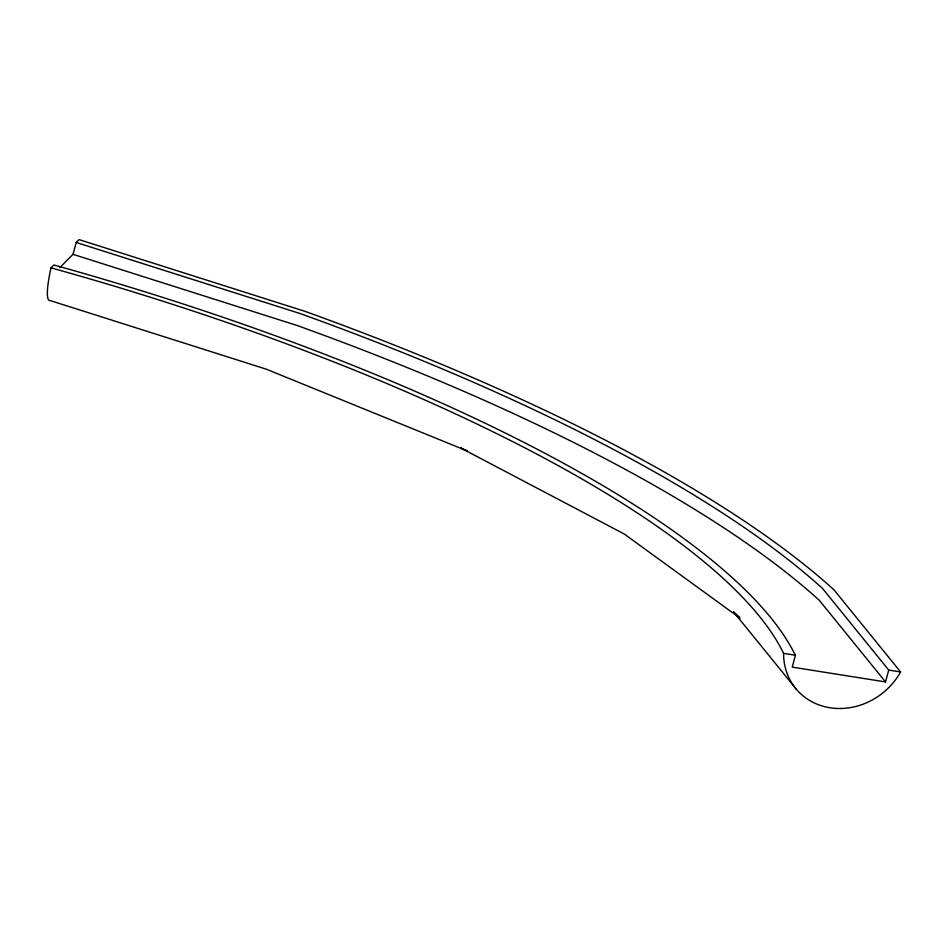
<?xml version="1.0" encoding="UTF-8"?>
<svg xmlns="http://www.w3.org/2000/svg" width="948" height="948" viewBox="0 0 948 948"><rect width="100%" height="100%" fill="white"/><g stroke="black" fill="none" stroke-linecap="round" stroke-linejoin="round"><path stroke-width="1.42" d="M59.795 267.632L73.02 254.325L76.219 242.463L79.063 239.607L304.699 311.24A980.943 272.029 15.1 0 1 833.896 589.739L900.6 671.954A65.27 58.539 -39.1 0 1 829.927 707.753A65.27 58.539 -39.1 0 1 783.581 653.373A853.65 236.727 15.1 0 0 50.991 267.834L53.835 264.978A864.943 239.856 15.1 0 1 795.301 655.222M783.581 653.373L795.431 655.258L792.232 667.119L885.539 681.944L888.738 670.07L822.509 588.435A968.05 268.45 15.1 0 0 300.279 313.598L76.219 242.463M888.738 670.07L900.6 671.954M73.02 254.325L297.068 325.472A968.05 268.45 15.1 0 1 819.309 600.309L885.539 681.944M740.056 618.132L624.246 534.02L460.598 447.894L467.151 450.904L266.163 369.139L50.102 300.54A65.27 9.812 -72.4 0 1 50.991 267.834M739.452 617.16L733.456 611.756L796.391 689.315"/></g></svg>
